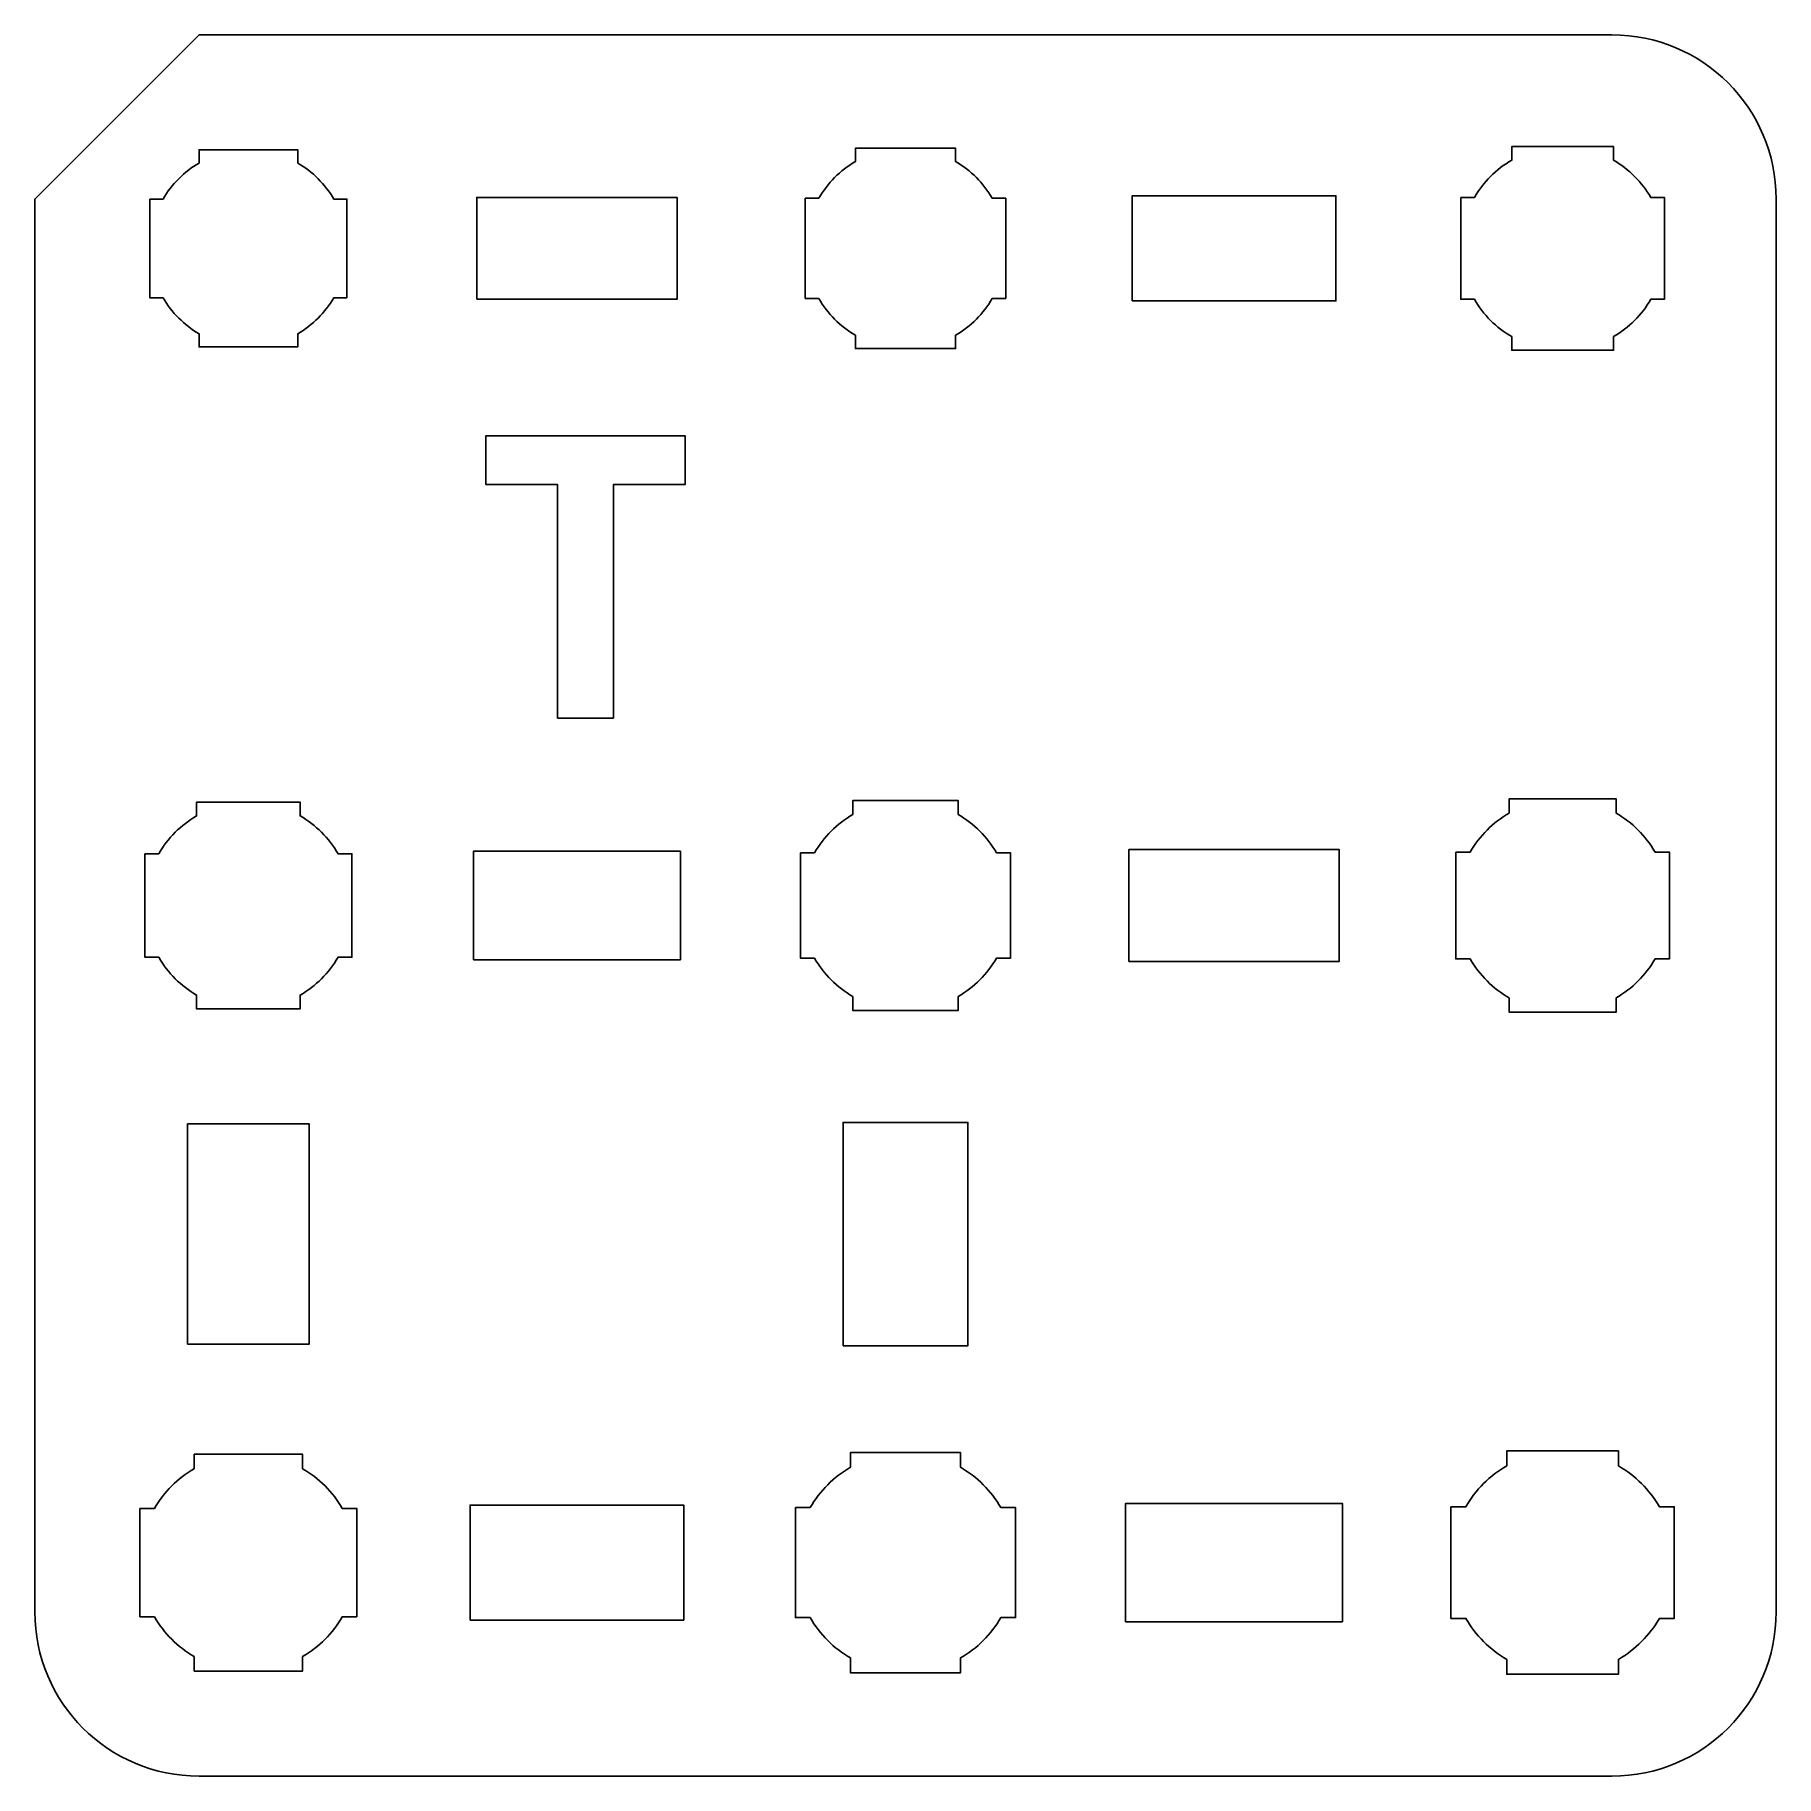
# Model space of a CAD drawing. Extents: x -131.5 to -78.5, y -175 to -122.
import ezdxf

# ---------------------------------------------------------------- set-up
doc = ezdxf.new("R2010")
doc.units = 0
doc.header["$MEASUREMENT"] = 0
doc.layers.add('LAYER_1', color=7, linetype='CONTINUOUS')

msp = doc.modelspace()

# ---------------------------------------------------------------- linework, layer by layer
at = {"layer": 'LAYER_1'}
for points in [[(-118.05, -130.05), (-111.95, -130.05), (-111.95, -126.95), (-118.05, -126.95), (-118.05, -130.05)], [(-98.1, -130.1), (-91.9, -130.1), (-91.9, -126.9), (-98.1, -126.9), (-98.1, -130.1)], [(-98.2, -150.2), (-91.8, -150.2), (-91.8, -146.8), (-98.2, -146.8), (-98.2, -150.2)], [(-118.15, -150.15), (-111.85, -150.15), (-111.85, -146.85), (-118.15, -146.85), (-118.15, -150.15)], [(-126.85, -161.85), (-123.15, -161.85), (-123.15, -155.15), (-126.85, -155.15), (-126.85, -161.85)], [(-106.9, -161.9), (-103.1, -161.9), (-103.1, -155.1), (-106.9, -155.1), (-106.9, -161.9)], [(-118.25, -170.25), (-111.75, -170.25), (-111.75, -166.75), (-118.25, -166.75), (-118.25, -170.25)], [(-98.3, -170.3), (-91.7, -170.3), (-91.7, -166.7), (-98.3, -166.7), (-98.3, -170.3)]]:
    msp.add_lwpolyline(points, close=True, dxfattribs=at)
for points, knots in [([(-131.5, -170), (-131.5, -170), (-131.5, -127), (-131.5, -127), (-131.5, -127), (-131.5, -127), (-126.5, -122), (-126.5, -122), (-126.5, -122), (-126.5, -122), (-83.5, -122), (-83.5, -122), (-83.5, -122), (-80.7391, -122), (-78.5, -124.2391), (-78.5, -127), (-78.5, -127), (-78.5, -127), (-78.5, -170), (-78.5, -170), (-78.5, -170), (-78.5, -172.7609), (-80.7391, -175), (-83.5, -175), (-83.5, -175), (-83.5, -175), (-126.5, -175), (-126.5, -175), (-126.5, -175), (-129.2609, -175), (-131.5, -172.7609), (-131.5, -170)], [0, 0, 0, 0, 0.125, 0.125, 0.125, 0.125, 0.25, 0.25, 0.25, 0.25, 0.375, 0.375, 0.375, 0.375, 0.5, 0.5, 0.5, 0.5, 0.625, 0.625, 0.625, 0.625, 0.75, 0.75, 0.75, 0.75, 0.875, 0.875, 0.875, 0.875, 1, 1, 1, 1]), ([(-128, -127), (-128, -127), (-127.5985, -127), (-127.5985, -127), (-127.5985, -127), (-127.335, -126.5447), (-126.9553, -126.165), (-126.5, -125.9015), (-126.5, -125.9015), (-126.5, -125.9015), (-126.5, -125.5), (-126.5, -125.5), (-126.5, -125.5), (-126.5, -125.5), (-125, -125.5), (-125, -125.5), (-125, -125.5), (-125, -125.5), (-123.5, -125.5), (-123.5, -125.5), (-123.5, -125.5), (-123.5, -125.5), (-123.5, -125.9015), (-123.5, -125.9015), (-123.5, -125.9015), (-123.0447, -126.165), (-122.665, -126.5447), (-122.4015, -127), (-122.4015, -127), (-122.4015, -127), (-122, -127), (-122, -127), (-122, -127), (-122, -127), (-122, -128.5), (-122, -128.5), (-122, -128.5), (-122, -128.5), (-122, -130), (-122, -130), (-122, -130), (-122, -130), (-122.4015, -130), (-122.4015, -130), (-122.4015, -130), (-122.665, -130.4553), (-123.0447, -130.835), (-123.5, -131.0985), (-123.5, -131.0985), (-123.5, -131.0985), (-123.5, -131.5), (-123.5, -131.5), (-123.5, -131.5), (-123.5, -131.5), (-125, -131.5), (-125, -131.5), (-125, -131.5), (-125, -131.5), (-126.5, -131.5), (-126.5, -131.5), (-126.5, -131.5), (-126.5, -131.5), (-126.5, -131.0985), (-126.5, -131.0985), (-126.5, -131.0985), (-126.9553, -130.835), (-127.335, -130.4553), (-127.5985, -130), (-127.5985, -130), (-127.5985, -130), (-128, -130), (-128, -130), (-128, -130), (-128, -130), (-128, -128.5), (-128, -128.5), (-128, -128.5), (-128, -128.5), (-128, -127), (-128, -127)], [0, 0, 0, 0, 0.05, 0.05, 0.05, 0.05, 0.1, 0.1, 0.1, 0.1, 0.15, 0.15, 0.15, 0.15, 0.2, 0.2, 0.2, 0.2, 0.25, 0.25, 0.25, 0.25, 0.3, 0.3, 0.3, 0.3, 0.35, 0.35, 0.35, 0.35, 0.4, 0.4, 0.4, 0.4, 0.45, 0.45, 0.45, 0.45, 0.5, 0.5, 0.5, 0.5, 0.55, 0.55, 0.55, 0.55, 0.6, 0.6, 0.6, 0.6, 0.65, 0.65, 0.65, 0.65, 0.7, 0.7, 0.7, 0.7, 0.75, 0.75, 0.75, 0.75, 0.8, 0.8, 0.8, 0.8, 0.85, 0.85, 0.85, 0.85, 0.9, 0.9, 0.9, 0.9, 0.95, 0.95, 0.95, 0.95, 1, 1, 1, 1]), ([(-108.05, -126.975), (-108.05, -126.975), (-107.6418, -126.975), (-107.6418, -126.975), (-107.6418, -126.975), (-107.3739, -126.5121), (-106.9879, -126.1261), (-106.525, -125.8582), (-106.525, -125.8582), (-106.525, -125.8582), (-106.525, -125.45), (-106.525, -125.45), (-106.525, -125.45), (-106.525, -125.45), (-105, -125.45), (-105, -125.45), (-105, -125.45), (-105, -125.45), (-103.475, -125.45), (-103.475, -125.45), (-103.475, -125.45), (-103.475, -125.45), (-103.475, -125.8582), (-103.475, -125.8582), (-103.475, -125.8582), (-103.0121, -126.1261), (-102.6261, -126.5121), (-102.3582, -126.975), (-102.3582, -126.975), (-102.3582, -126.975), (-101.95, -126.975), (-101.95, -126.975), (-101.95, -126.975), (-101.95, -126.975), (-101.95, -128.5), (-101.95, -128.5), (-101.95, -128.5), (-101.95, -128.5), (-101.95, -130.025), (-101.95, -130.025), (-101.95, -130.025), (-101.95, -130.025), (-102.3582, -130.025), (-102.3582, -130.025), (-102.3582, -130.025), (-102.6261, -130.4879), (-103.0121, -130.8739), (-103.475, -131.1418), (-103.475, -131.1418), (-103.475, -131.1418), (-103.475, -131.55), (-103.475, -131.55), (-103.475, -131.55), (-103.475, -131.55), (-105, -131.55), (-105, -131.55), (-105, -131.55), (-105, -131.55), (-106.525, -131.55), (-106.525, -131.55), (-106.525, -131.55), (-106.525, -131.55), (-106.525, -131.1418), (-106.525, -131.1418), (-106.525, -131.1418), (-106.9879, -130.8739), (-107.3739, -130.4879), (-107.6418, -130.025), (-107.6418, -130.025), (-107.6418, -130.025), (-108.05, -130.025), (-108.05, -130.025), (-108.05, -130.025), (-108.05, -130.025), (-108.05, -128.5), (-108.05, -128.5), (-108.05, -128.5), (-108.05, -128.5), (-108.05, -126.975), (-108.05, -126.975)], [0, 0, 0, 0, 0.05, 0.05, 0.05, 0.05, 0.1, 0.1, 0.1, 0.1, 0.15, 0.15, 0.15, 0.15, 0.2, 0.2, 0.2, 0.2, 0.25, 0.25, 0.25, 0.25, 0.3, 0.3, 0.3, 0.3, 0.35, 0.35, 0.35, 0.35, 0.4, 0.4, 0.4, 0.4, 0.45, 0.45, 0.45, 0.45, 0.5, 0.5, 0.5, 0.5, 0.55, 0.55, 0.55, 0.55, 0.6, 0.6, 0.6, 0.6, 0.65, 0.65, 0.65, 0.65, 0.7, 0.7, 0.7, 0.7, 0.75, 0.75, 0.75, 0.75, 0.8, 0.8, 0.8, 0.8, 0.85, 0.85, 0.85, 0.85, 0.9, 0.9, 0.9, 0.9, 0.95, 0.95, 0.95, 0.95, 1, 1, 1, 1]), ([(-88.1, -126.95), (-88.1, -126.95), (-87.6851, -126.95), (-87.6851, -126.95), (-87.6851, -126.95), (-87.4128, -126.4795), (-87.0205, -126.0872), (-86.55, -125.8149), (-86.55, -125.8149), (-86.55, -125.8149), (-86.55, -125.4), (-86.55, -125.4), (-86.55, -125.4), (-86.55, -125.4), (-85, -125.4), (-85, -125.4), (-85, -125.4), (-85, -125.4), (-83.45, -125.4), (-83.45, -125.4), (-83.45, -125.4), (-83.45, -125.4), (-83.45, -125.8149), (-83.45, -125.8149), (-83.45, -125.8149), (-82.9795, -126.0872), (-82.5872, -126.4795), (-82.3149, -126.95), (-82.3149, -126.95), (-82.3149, -126.95), (-81.9, -126.95), (-81.9, -126.95), (-81.9, -126.95), (-81.9, -126.95), (-81.9, -128.5), (-81.9, -128.5), (-81.9, -128.5), (-81.9, -128.5), (-81.9, -130.05), (-81.9, -130.05), (-81.9, -130.05), (-81.9, -130.05), (-82.3149, -130.05), (-82.3149, -130.05), (-82.3149, -130.05), (-82.5872, -130.5205), (-82.9795, -130.9128), (-83.45, -131.1851), (-83.45, -131.1851), (-83.45, -131.1851), (-83.45, -131.6), (-83.45, -131.6), (-83.45, -131.6), (-83.45, -131.6), (-85, -131.6), (-85, -131.6), (-85, -131.6), (-85, -131.6), (-86.55, -131.6), (-86.55, -131.6), (-86.55, -131.6), (-86.55, -131.6), (-86.55, -131.1851), (-86.55, -131.1851), (-86.55, -131.1851), (-87.0205, -130.9128), (-87.4128, -130.5205), (-87.6851, -130.05), (-87.6851, -130.05), (-87.6851, -130.05), (-88.1, -130.05), (-88.1, -130.05), (-88.1, -130.05), (-88.1, -130.05), (-88.1, -128.5), (-88.1, -128.5), (-88.1, -128.5), (-88.1, -128.5), (-88.1, -126.95), (-88.1, -126.95)], [0, 0, 0, 0, 0.05, 0.05, 0.05, 0.05, 0.1, 0.1, 0.1, 0.1, 0.15, 0.15, 0.15, 0.15, 0.2, 0.2, 0.2, 0.2, 0.25, 0.25, 0.25, 0.25, 0.3, 0.3, 0.3, 0.3, 0.35, 0.35, 0.35, 0.35, 0.4, 0.4, 0.4, 0.4, 0.45, 0.45, 0.45, 0.45, 0.5, 0.5, 0.5, 0.5, 0.55, 0.55, 0.55, 0.55, 0.6, 0.6, 0.6, 0.6, 0.65, 0.65, 0.65, 0.65, 0.7, 0.7, 0.7, 0.7, 0.75, 0.75, 0.75, 0.75, 0.8, 0.8, 0.8, 0.8, 0.85, 0.85, 0.85, 0.85, 0.9, 0.9, 0.9, 0.9, 0.95, 0.95, 0.95, 0.95, 1, 1, 1, 1]), ([(-113.8917, -142.7979), (-113.8917, -142.7979), (-115.5896, -142.7979), (-115.5896, -142.7979), (-115.5896, -142.7979), (-115.5896, -142.7979), (-115.5896, -135.6878), (-115.5896, -135.6878), (-115.5896, -135.6878), (-115.5896, -135.6878), (-117.771, -135.6878), (-117.771, -135.6878), (-117.771, -135.6878), (-117.771, -135.6878), (-117.771, -134.2021), (-117.771, -134.2021), (-117.771, -134.2021), (-117.771, -134.2021), (-111.7103, -134.2021), (-111.7103, -134.2021), (-111.7103, -134.2021), (-111.7103, -134.2021), (-111.7103, -135.6878), (-111.7103, -135.6878), (-111.7103, -135.6878), (-111.7103, -135.6878), (-113.8917, -135.6878), (-113.8917, -135.6878), (-113.8917, -135.6878), (-113.8917, -135.6878), (-113.8917, -142.7979), (-113.8917, -142.7979)], [0, 0, 0, 0, 0.125, 0.125, 0.125, 0.125, 0.25, 0.25, 0.25, 0.25, 0.375, 0.375, 0.375, 0.375, 0.5, 0.5, 0.5, 0.5, 0.625, 0.625, 0.625, 0.625, 0.75, 0.75, 0.75, 0.75, 0.875, 0.875, 0.875, 0.875, 1, 1, 1, 1]), ([(-128.15, -146.925), (-128.15, -146.925), (-127.7284, -146.925), (-127.7284, -146.925), (-127.7284, -146.925), (-127.4517, -146.4469), (-127.0531, -146.0483), (-126.575, -145.7716), (-126.575, -145.7716), (-126.575, -145.7716), (-126.575, -145.35), (-126.575, -145.35), (-126.575, -145.35), (-126.575, -145.35), (-125, -145.35), (-125, -145.35), (-125, -145.35), (-125, -145.35), (-123.425, -145.35), (-123.425, -145.35), (-123.425, -145.35), (-123.425, -145.35), (-123.425, -145.7716), (-123.425, -145.7716), (-123.425, -145.7716), (-122.9469, -146.0483), (-122.5483, -146.4469), (-122.2716, -146.925), (-122.2716, -146.925), (-122.2716, -146.925), (-121.85, -146.925), (-121.85, -146.925), (-121.85, -146.925), (-121.85, -146.925), (-121.85, -148.5), (-121.85, -148.5), (-121.85, -148.5), (-121.85, -148.5), (-121.85, -150.075), (-121.85, -150.075), (-121.85, -150.075), (-121.85, -150.075), (-122.2716, -150.075), (-122.2716, -150.075), (-122.2716, -150.075), (-122.5483, -150.5531), (-122.9469, -150.9517), (-123.425, -151.2284), (-123.425, -151.2284), (-123.425, -151.2284), (-123.425, -151.65), (-123.425, -151.65), (-123.425, -151.65), (-123.425, -151.65), (-125, -151.65), (-125, -151.65), (-125, -151.65), (-125, -151.65), (-126.575, -151.65), (-126.575, -151.65), (-126.575, -151.65), (-126.575, -151.65), (-126.575, -151.2284), (-126.575, -151.2284), (-126.575, -151.2284), (-127.0531, -150.9517), (-127.4517, -150.5531), (-127.7284, -150.075), (-127.7284, -150.075), (-127.7284, -150.075), (-128.15, -150.075), (-128.15, -150.075), (-128.15, -150.075), (-128.15, -150.075), (-128.15, -148.5), (-128.15, -148.5), (-128.15, -148.5), (-128.15, -148.5), (-128.15, -146.925), (-128.15, -146.925)], [0, 0, 0, 0, 0.05, 0.05, 0.05, 0.05, 0.1, 0.1, 0.1, 0.1, 0.15, 0.15, 0.15, 0.15, 0.2, 0.2, 0.2, 0.2, 0.25, 0.25, 0.25, 0.25, 0.3, 0.3, 0.3, 0.3, 0.35, 0.35, 0.35, 0.35, 0.4, 0.4, 0.4, 0.4, 0.45, 0.45, 0.45, 0.45, 0.5, 0.5, 0.5, 0.5, 0.55, 0.55, 0.55, 0.55, 0.6, 0.6, 0.6, 0.6, 0.65, 0.65, 0.65, 0.65, 0.7, 0.7, 0.7, 0.7, 0.75, 0.75, 0.75, 0.75, 0.8, 0.8, 0.8, 0.8, 0.85, 0.85, 0.85, 0.85, 0.9, 0.9, 0.9, 0.9, 0.95, 0.95, 0.95, 0.95, 1, 1, 1, 1]), ([(-108.2, -146.9), (-108.2, -146.9), (-107.7717, -146.9), (-107.7717, -146.9), (-107.7717, -146.9), (-107.4907, -146.4143), (-107.0857, -146.0093), (-106.6, -145.7283), (-106.6, -145.7283), (-106.6, -145.7283), (-106.6, -145.3), (-106.6, -145.3), (-106.6, -145.3), (-106.6, -145.3), (-105, -145.3), (-105, -145.3), (-105, -145.3), (-105, -145.3), (-103.4, -145.3), (-103.4, -145.3), (-103.4, -145.3), (-103.4, -145.3), (-103.4, -145.7283), (-103.4, -145.7283), (-103.4, -145.7283), (-102.9143, -146.0093), (-102.5093, -146.4143), (-102.2283, -146.9), (-102.2283, -146.9), (-102.2283, -146.9), (-101.8, -146.9), (-101.8, -146.9), (-101.8, -146.9), (-101.8, -146.9), (-101.8, -148.5), (-101.8, -148.5), (-101.8, -148.5), (-101.8, -148.5), (-101.8, -150.1), (-101.8, -150.1), (-101.8, -150.1), (-101.8, -150.1), (-102.2283, -150.1), (-102.2283, -150.1), (-102.2283, -150.1), (-102.5093, -150.5857), (-102.9143, -150.9907), (-103.4, -151.2717), (-103.4, -151.2717), (-103.4, -151.2717), (-103.4, -151.7), (-103.4, -151.7), (-103.4, -151.7), (-103.4, -151.7), (-105, -151.7), (-105, -151.7), (-105, -151.7), (-105, -151.7), (-106.6, -151.7), (-106.6, -151.7), (-106.6, -151.7), (-106.6, -151.7), (-106.6, -151.2717), (-106.6, -151.2717), (-106.6, -151.2717), (-107.0857, -150.9907), (-107.4907, -150.5857), (-107.7717, -150.1), (-107.7717, -150.1), (-107.7717, -150.1), (-108.2, -150.1), (-108.2, -150.1), (-108.2, -150.1), (-108.2, -150.1), (-108.2, -148.5), (-108.2, -148.5), (-108.2, -148.5), (-108.2, -148.5), (-108.2, -146.9), (-108.2, -146.9)], [0, 0, 0, 0, 0.05, 0.05, 0.05, 0.05, 0.1, 0.1, 0.1, 0.1, 0.15, 0.15, 0.15, 0.15, 0.2, 0.2, 0.2, 0.2, 0.25, 0.25, 0.25, 0.25, 0.3, 0.3, 0.3, 0.3, 0.35, 0.35, 0.35, 0.35, 0.4, 0.4, 0.4, 0.4, 0.45, 0.45, 0.45, 0.45, 0.5, 0.5, 0.5, 0.5, 0.55, 0.55, 0.55, 0.55, 0.6, 0.6, 0.6, 0.6, 0.65, 0.65, 0.65, 0.65, 0.7, 0.7, 0.7, 0.7, 0.75, 0.75, 0.75, 0.75, 0.8, 0.8, 0.8, 0.8, 0.85, 0.85, 0.85, 0.85, 0.9, 0.9, 0.9, 0.9, 0.95, 0.95, 0.95, 0.95, 1, 1, 1, 1]), ([(-88.25, -146.875), (-88.25, -146.875), (-87.815, -146.875), (-87.815, -146.875), (-87.815, -146.875), (-87.5296, -146.3818), (-87.1182, -145.9704), (-86.625, -145.685), (-86.625, -145.685), (-86.625, -145.685), (-86.625, -145.25), (-86.625, -145.25), (-86.625, -145.25), (-86.625, -145.25), (-85, -145.25), (-85, -145.25), (-85, -145.25), (-85, -145.25), (-83.375, -145.25), (-83.375, -145.25), (-83.375, -145.25), (-83.375, -145.25), (-83.375, -145.685), (-83.375, -145.685), (-83.375, -145.685), (-82.8818, -145.9704), (-82.4704, -146.3818), (-82.185, -146.875), (-82.185, -146.875), (-82.185, -146.875), (-81.75, -146.875), (-81.75, -146.875), (-81.75, -146.875), (-81.75, -146.875), (-81.75, -148.5), (-81.75, -148.5), (-81.75, -148.5), (-81.75, -148.5), (-81.75, -150.125), (-81.75, -150.125), (-81.75, -150.125), (-81.75, -150.125), (-82.185, -150.125), (-82.185, -150.125), (-82.185, -150.125), (-82.4704, -150.6182), (-82.8818, -151.0296), (-83.375, -151.315), (-83.375, -151.315), (-83.375, -151.315), (-83.375, -151.75), (-83.375, -151.75), (-83.375, -151.75), (-83.375, -151.75), (-85, -151.75), (-85, -151.75), (-85, -151.75), (-85, -151.75), (-86.625, -151.75), (-86.625, -151.75), (-86.625, -151.75), (-86.625, -151.75), (-86.625, -151.315), (-86.625, -151.315), (-86.625, -151.315), (-87.1182, -151.0296), (-87.5296, -150.6182), (-87.815, -150.125), (-87.815, -150.125), (-87.815, -150.125), (-88.25, -150.125), (-88.25, -150.125), (-88.25, -150.125), (-88.25, -150.125), (-88.25, -148.5), (-88.25, -148.5), (-88.25, -148.5), (-88.25, -148.5), (-88.25, -146.875), (-88.25, -146.875)], [0, 0, 0, 0, 0.05, 0.05, 0.05, 0.05, 0.1, 0.1, 0.1, 0.1, 0.15, 0.15, 0.15, 0.15, 0.2, 0.2, 0.2, 0.2, 0.25, 0.25, 0.25, 0.25, 0.3, 0.3, 0.3, 0.3, 0.35, 0.35, 0.35, 0.35, 0.4, 0.4, 0.4, 0.4, 0.45, 0.45, 0.45, 0.45, 0.5, 0.5, 0.5, 0.5, 0.55, 0.55, 0.55, 0.55, 0.6, 0.6, 0.6, 0.6, 0.65, 0.65, 0.65, 0.65, 0.7, 0.7, 0.7, 0.7, 0.75, 0.75, 0.75, 0.75, 0.8, 0.8, 0.8, 0.8, 0.85, 0.85, 0.85, 0.85, 0.9, 0.9, 0.9, 0.9, 0.95, 0.95, 0.95, 0.95, 1, 1, 1, 1]), ([(-128.3, -166.85), (-128.3, -166.85), (-127.8584, -166.85), (-127.8584, -166.85), (-127.8584, -166.85), (-127.5685, -166.3492), (-127.1508, -165.9315), (-126.65, -165.6416), (-126.65, -165.6416), (-126.65, -165.6416), (-126.65, -165.2), (-126.65, -165.2), (-126.65, -165.2), (-126.65, -165.2), (-125, -165.2), (-125, -165.2), (-125, -165.2), (-125, -165.2), (-123.35, -165.2), (-123.35, -165.2), (-123.35, -165.2), (-123.35, -165.2), (-123.35, -165.6416), (-123.35, -165.6416), (-123.35, -165.6416), (-122.8492, -165.9315), (-122.4315, -166.3492), (-122.1416, -166.85), (-122.1416, -166.85), (-122.1416, -166.85), (-121.7, -166.85), (-121.7, -166.85), (-121.7, -166.85), (-121.7, -166.85), (-121.7, -168.5), (-121.7, -168.5), (-121.7, -168.5), (-121.7, -168.5), (-121.7, -170.15), (-121.7, -170.15), (-121.7, -170.15), (-121.7, -170.15), (-122.1416, -170.15), (-122.1416, -170.15), (-122.1416, -170.15), (-122.4315, -170.6508), (-122.8492, -171.0685), (-123.35, -171.3584), (-123.35, -171.3584), (-123.35, -171.3584), (-123.35, -171.8), (-123.35, -171.8), (-123.35, -171.8), (-123.35, -171.8), (-125, -171.8), (-125, -171.8), (-125, -171.8), (-125, -171.8), (-126.65, -171.8), (-126.65, -171.8), (-126.65, -171.8), (-126.65, -171.8), (-126.65, -171.3584), (-126.65, -171.3584), (-126.65, -171.3584), (-127.1508, -171.0685), (-127.5685, -170.6508), (-127.8584, -170.15), (-127.8584, -170.15), (-127.8584, -170.15), (-128.3, -170.15), (-128.3, -170.15), (-128.3, -170.15), (-128.3, -170.15), (-128.3, -168.5), (-128.3, -168.5), (-128.3, -168.5), (-128.3, -168.5), (-128.3, -166.85), (-128.3, -166.85)], [0, 0, 0, 0, 0.05, 0.05, 0.05, 0.05, 0.1, 0.1, 0.1, 0.1, 0.15, 0.15, 0.15, 0.15, 0.2, 0.2, 0.2, 0.2, 0.25, 0.25, 0.25, 0.25, 0.3, 0.3, 0.3, 0.3, 0.35, 0.35, 0.35, 0.35, 0.4, 0.4, 0.4, 0.4, 0.45, 0.45, 0.45, 0.45, 0.5, 0.5, 0.5, 0.5, 0.55, 0.55, 0.55, 0.55, 0.6, 0.6, 0.6, 0.6, 0.65, 0.65, 0.65, 0.65, 0.7, 0.7, 0.7, 0.7, 0.75, 0.75, 0.75, 0.75, 0.8, 0.8, 0.8, 0.8, 0.85, 0.85, 0.85, 0.85, 0.9, 0.9, 0.9, 0.9, 0.95, 0.95, 0.95, 0.95, 1, 1, 1, 1]), ([(-108.35, -166.825), (-108.35, -166.825), (-107.9017, -166.825), (-107.9017, -166.825), (-107.9017, -166.825), (-107.6074, -166.3166), (-107.1834, -165.8926), (-106.675, -165.5983), (-106.675, -165.5983), (-106.675, -165.5983), (-106.675, -165.15), (-106.675, -165.15), (-106.675, -165.15), (-106.675, -165.15), (-105, -165.15), (-105, -165.15), (-105, -165.15), (-105, -165.15), (-103.325, -165.15), (-103.325, -165.15), (-103.325, -165.15), (-103.325, -165.15), (-103.325, -165.5983), (-103.325, -165.5983), (-103.325, -165.5983), (-102.8166, -165.8926), (-102.3926, -166.3166), (-102.0983, -166.825), (-102.0983, -166.825), (-102.0983, -166.825), (-101.65, -166.825), (-101.65, -166.825), (-101.65, -166.825), (-101.65, -166.825), (-101.65, -168.5), (-101.65, -168.5), (-101.65, -168.5), (-101.65, -168.5), (-101.65, -170.175), (-101.65, -170.175), (-101.65, -170.175), (-101.65, -170.175), (-102.0983, -170.175), (-102.0983, -170.175), (-102.0983, -170.175), (-102.3926, -170.6834), (-102.8166, -171.1074), (-103.325, -171.4017), (-103.325, -171.4017), (-103.325, -171.4017), (-103.325, -171.85), (-103.325, -171.85), (-103.325, -171.85), (-103.325, -171.85), (-105, -171.85), (-105, -171.85), (-105, -171.85), (-105, -171.85), (-106.675, -171.85), (-106.675, -171.85), (-106.675, -171.85), (-106.675, -171.85), (-106.675, -171.4017), (-106.675, -171.4017), (-106.675, -171.4017), (-107.1834, -171.1074), (-107.6074, -170.6834), (-107.9017, -170.175), (-107.9017, -170.175), (-107.9017, -170.175), (-108.35, -170.175), (-108.35, -170.175), (-108.35, -170.175), (-108.35, -170.175), (-108.35, -168.5), (-108.35, -168.5), (-108.35, -168.5), (-108.35, -168.5), (-108.35, -166.825), (-108.35, -166.825)], [0, 0, 0, 0, 0.05, 0.05, 0.05, 0.05, 0.1, 0.1, 0.1, 0.1, 0.15, 0.15, 0.15, 0.15, 0.2, 0.2, 0.2, 0.2, 0.25, 0.25, 0.25, 0.25, 0.3, 0.3, 0.3, 0.3, 0.35, 0.35, 0.35, 0.35, 0.4, 0.4, 0.4, 0.4, 0.45, 0.45, 0.45, 0.45, 0.5, 0.5, 0.5, 0.5, 0.55, 0.55, 0.55, 0.55, 0.6, 0.6, 0.6, 0.6, 0.65, 0.65, 0.65, 0.65, 0.7, 0.7, 0.7, 0.7, 0.75, 0.75, 0.75, 0.75, 0.8, 0.8, 0.8, 0.8, 0.85, 0.85, 0.85, 0.85, 0.9, 0.9, 0.9, 0.9, 0.95, 0.95, 0.95, 0.95, 1, 1, 1, 1]), ([(-88.4, -166.8), (-88.4, -166.8), (-87.945, -166.8), (-87.945, -166.8), (-87.945, -166.8), (-87.6463, -166.284), (-87.216, -165.8537), (-86.7, -165.555), (-86.7, -165.555), (-86.7, -165.555), (-86.7, -165.1), (-86.7, -165.1), (-86.7, -165.1), (-86.7, -165.1), (-85, -165.1), (-85, -165.1), (-85, -165.1), (-85, -165.1), (-83.3, -165.1), (-83.3, -165.1), (-83.3, -165.1), (-83.3, -165.1), (-83.3, -165.555), (-83.3, -165.555), (-83.3, -165.555), (-82.784, -165.8537), (-82.3537, -166.284), (-82.055, -166.8), (-82.055, -166.8), (-82.055, -166.8), (-81.6, -166.8), (-81.6, -166.8), (-81.6, -166.8), (-81.6, -166.8), (-81.6, -168.5), (-81.6, -168.5), (-81.6, -168.5), (-81.6, -168.5), (-81.6, -170.2), (-81.6, -170.2), (-81.6, -170.2), (-81.6, -170.2), (-82.055, -170.2), (-82.055, -170.2), (-82.055, -170.2), (-82.3537, -170.716), (-82.784, -171.1463), (-83.3, -171.445), (-83.3, -171.445), (-83.3, -171.445), (-83.3, -171.9), (-83.3, -171.9), (-83.3, -171.9), (-83.3, -171.9), (-85, -171.9), (-85, -171.9), (-85, -171.9), (-85, -171.9), (-86.7, -171.9), (-86.7, -171.9), (-86.7, -171.9), (-86.7, -171.9), (-86.7, -171.445), (-86.7, -171.445), (-86.7, -171.445), (-87.216, -171.1463), (-87.6463, -170.716), (-87.945, -170.2), (-87.945, -170.2), (-87.945, -170.2), (-88.4, -170.2), (-88.4, -170.2), (-88.4, -170.2), (-88.4, -170.2), (-88.4, -168.5), (-88.4, -168.5), (-88.4, -168.5), (-88.4, -168.5), (-88.4, -166.8), (-88.4, -166.8)], [0, 0, 0, 0, 0.05, 0.05, 0.05, 0.05, 0.1, 0.1, 0.1, 0.1, 0.15, 0.15, 0.15, 0.15, 0.2, 0.2, 0.2, 0.2, 0.25, 0.25, 0.25, 0.25, 0.3, 0.3, 0.3, 0.3, 0.35, 0.35, 0.35, 0.35, 0.4, 0.4, 0.4, 0.4, 0.45, 0.45, 0.45, 0.45, 0.5, 0.5, 0.5, 0.5, 0.55, 0.55, 0.55, 0.55, 0.6, 0.6, 0.6, 0.6, 0.65, 0.65, 0.65, 0.65, 0.7, 0.7, 0.7, 0.7, 0.75, 0.75, 0.75, 0.75, 0.8, 0.8, 0.8, 0.8, 0.85, 0.85, 0.85, 0.85, 0.9, 0.9, 0.9, 0.9, 0.95, 0.95, 0.95, 0.95, 1, 1, 1, 1])]:
    msp.add_open_spline(points, degree=3, knots=knots, dxfattribs=at)

doc.saveas('drawing.dxf')
